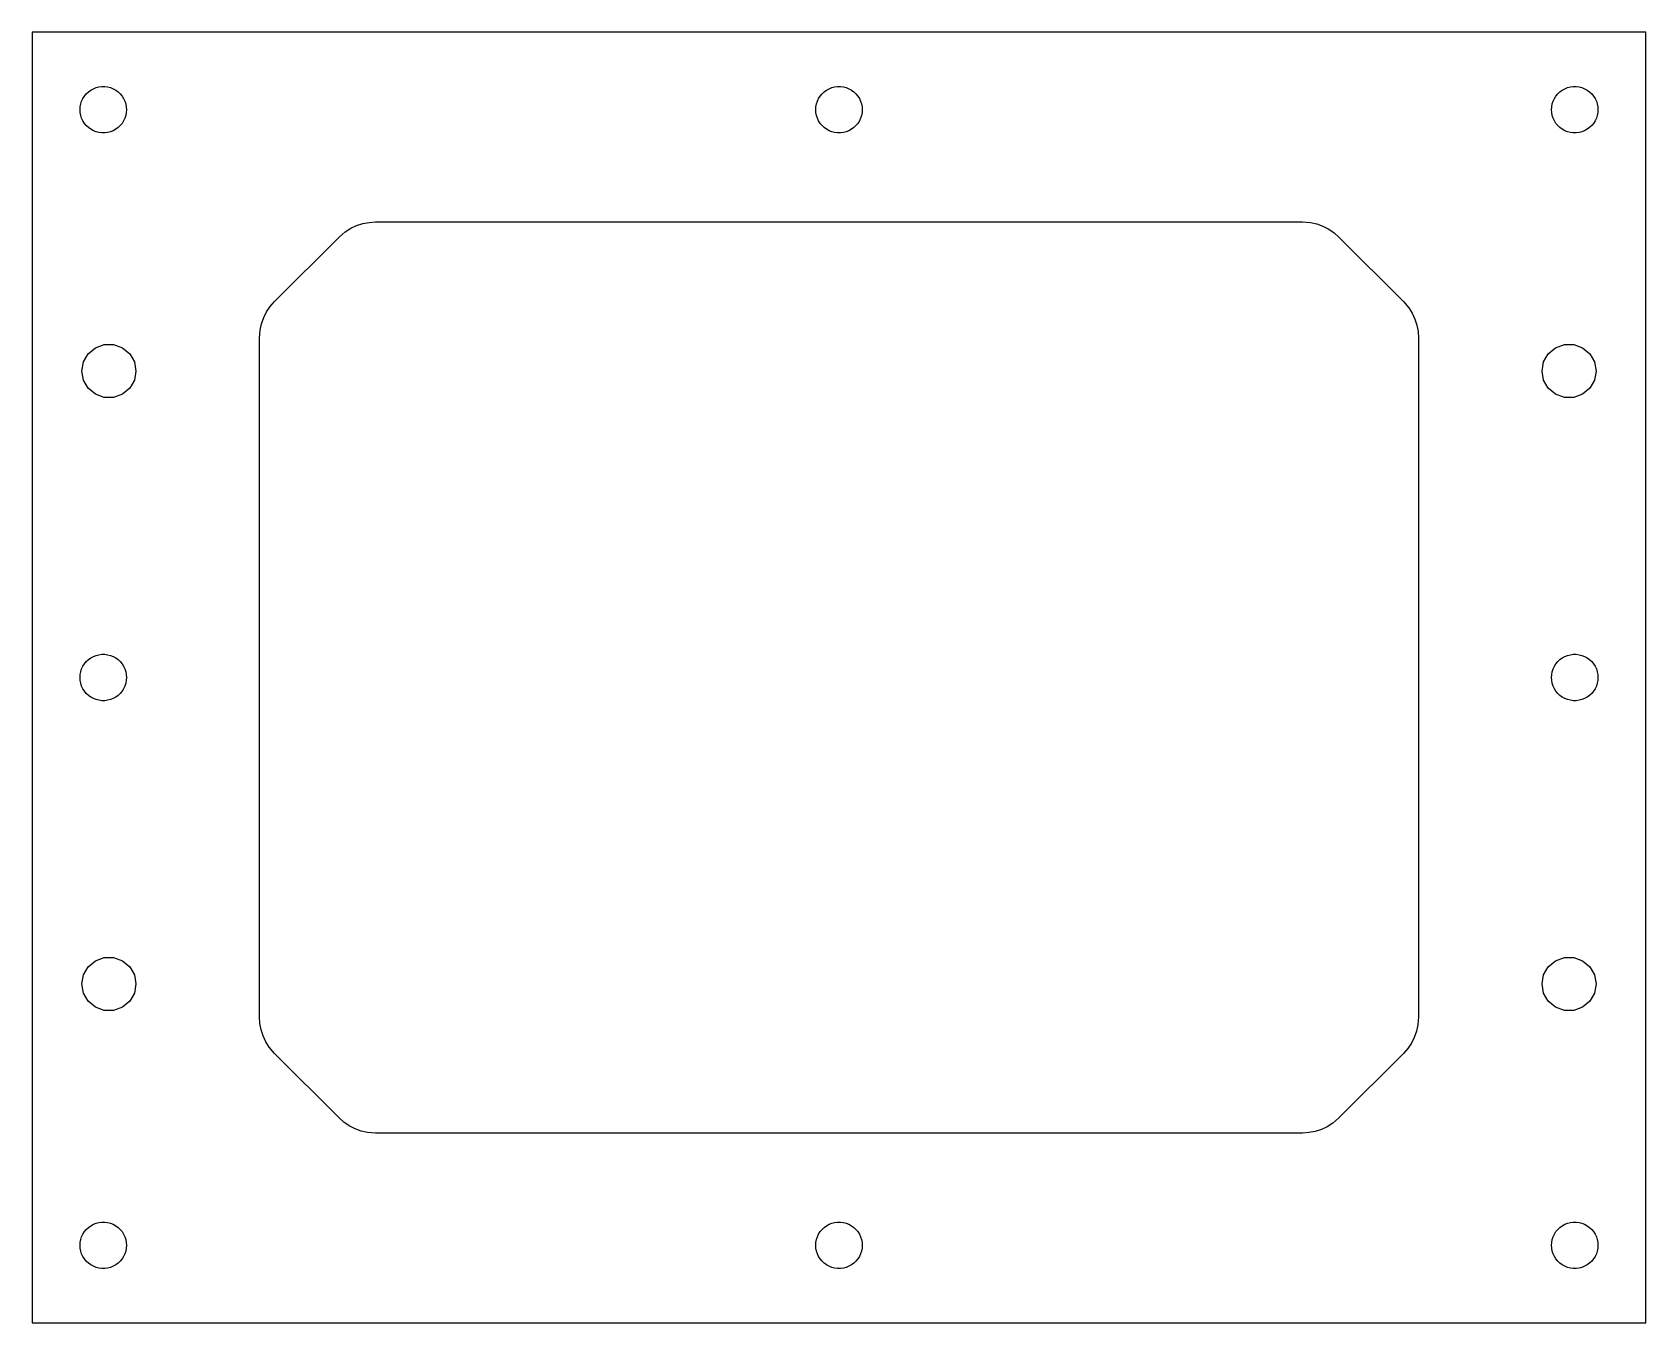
# Model space of a CAD drawing. Header units: metres. Extents: x -62 to 62, y -50 to 50.
import ezdxf

# ---------------------------------------------------------------- set-up
doc = ezdxf.new("R2010")
doc.units = ezdxf.units.M

msp = doc.modelspace()

# ---------------------------------------------------------------- linework, layer by layer
for p, q in [((62.5, 50), (-62.5, 50)), ((-62.5, 50), (-62.5, -50)), ((62.5, -50), (62.5, 50)), ((-58.5773, 44.8671), (-58.4562, 45.058)), ((-58.4562, 45.058), (-58.3121, 45.2322)), ((-58.3121, 45.2322), (-58.1474, 45.3869)), ((-58.1474, 45.3869), (-57.9645, 45.5198)), ((-57.9645, 45.5198), (-57.7664, 45.6287)), ((-57.7664, 45.6287), (-57.5562, 45.7119)), ((-57.5562, 45.7119), (-57.3373, 45.7681)), ((-57.3373, 45.7681), (-57.113, 45.7964)), ((-57.113, 45.7964), (-56.887, 45.7964)), ((-56.887, 45.7964), (-56.6627, 45.7681)), ((-56.6627, 45.7681), (-56.4438, 45.7119)), ((-56.4438, 45.7119), (-56.2336, 45.6287)), ((-56.2336, 45.6287), (-56.0355, 45.5198)), ((-56.0355, 45.5198), (-55.8526, 45.3869)), ((-55.8526, 45.3869), (-55.6879, 45.2322)), ((-55.6879, 45.2322), (-55.5438, 45.058)), ((-55.5438, 45.058), (-55.4226, 44.8671)), ((-1.57735, 44.8671), (-1.45622, 45.058)), ((-1.45622, 45.058), (-1.31213, 45.2322)), ((-1.31213, 45.2322), (-1.14735, 45.3869)), ((-1.14735, 45.3869), (-0.964478, 45.5198)), ((-0.964478, 45.5198), (-0.766388, 45.6287)), ((-0.766388, 45.6287), (-0.556229, 45.7119)), ((-0.556229, 45.7119), (-0.33728, 45.7681)), ((-0.33728, 45.7681), (-0.113022, 45.7964)), ((-0.113022, 45.7964), (0.113022, 45.7964)), ((0.113022, 45.7964), (0.33728, 45.7681)), ((0.33728, 45.7681), (0.556229, 45.7119)), ((0.556229, 45.7119), (0.766388, 45.6287)), ((0.766388, 45.6287), (0.964478, 45.5198)), ((0.964478, 45.5198), (1.14735, 45.3869)), ((1.14735, 45.3869), (1.31213, 45.2322)), ((1.31213, 45.2322), (1.45622, 45.058)), ((1.45622, 45.058), (1.57735, 44.8671)), ((55.4226, 44.8671), (55.5438, 45.058)), ((55.5438, 45.058), (55.6879, 45.2322)), ((55.6879, 45.2322), (55.8526, 45.3869)), ((55.8526, 45.3869), (56.0355, 45.5198)), ((56.0355, 45.5198), (56.2336, 45.6287)), ((56.2336, 45.6287), (56.4438, 45.7119)), ((56.4438, 45.7119), (56.6627, 45.7681)), ((56.6627, 45.7681), (56.887, 45.7964)), ((56.887, 45.7964), (57.113, 45.7964)), ((57.113, 45.7964), (57.3373, 45.7681)), ((57.3373, 45.7681), (57.5562, 45.7119)), ((57.5562, 45.7119), (57.7664, 45.6287)), ((57.7664, 45.6287), (57.9645, 45.5198)), ((57.9645, 45.5198), (58.1474, 45.3869)), ((58.1474, 45.3869), (58.3121, 45.2322)), ((58.3121, 45.2322), (58.4562, 45.058)), ((58.4562, 45.058), (58.5773, 44.8671)), ((-58.8, 44), (-58.7858, 44.2256)), ((-58.7858, 43.7744), (-58.8, 44)), ((-58.7858, 44.2256), (-58.7434, 44.4476)), ((-58.7434, 43.5524), (-58.7858, 43.7744)), ((-58.7434, 44.4476), (-58.6736, 44.6626)), ((-58.6736, 44.6626), (-58.5773, 44.8671)), ((-55.4226, 44.8671), (-55.3264, 44.6626)), ((-55.3264, 44.6626), (-55.2565, 44.4476)), ((-55.2565, 44.4476), (-55.2142, 44.2256)), ((-55.2142, 43.7744), (-55.2565, 43.5524)), ((-55.2142, 44.2256), (-55.2, 44)), ((-55.2, 44), (-55.2142, 43.7744)), ((-1.79999, 44), (-1.7858, 44.2256)), ((-1.7858, 43.7744), (-1.79999, 44)), ((-1.7858, 44.2256), (-1.74344, 44.4476)), ((-1.74344, 43.5524), (-1.7858, 43.7744)), ((-1.74344, 44.4476), (-1.67358, 44.6626)), ((-1.67358, 44.6626), (-1.57735, 44.8671)), ((1.57735, 44.8671), (1.67358, 44.6626)), ((1.67358, 44.6626), (1.74344, 44.4476)), ((1.74344, 44.4476), (1.7858, 44.2256)), ((1.7858, 43.7744), (1.74344, 43.5524)), ((1.7858, 44.2256), (1.79999, 44)), ((1.79999, 44), (1.7858, 43.7744)), ((55.2, 44), (55.2142, 44.2256)), ((55.2142, 43.7744), (55.2, 44)), ((55.2142, 44.2256), (55.2565, 44.4476)), ((55.2565, 43.5524), (55.2142, 43.7744)), ((55.2565, 44.4476), (55.3264, 44.6626)), ((55.3264, 44.6626), (55.4226, 44.8671)), ((58.5773, 44.8671), (58.6736, 44.6626)), ((58.6736, 44.6626), (58.7434, 44.4476)), ((58.7434, 44.4476), (58.7858, 44.2256)), ((58.7858, 43.7744), (58.7434, 43.5524)), ((58.7858, 44.2256), (58.8, 44)), ((58.8, 44), (58.7858, 43.7744)), ((-58.6736, 43.3374), (-58.7434, 43.5524)), ((-58.5773, 43.1328), (-58.6736, 43.3374)), ((-58.4562, 42.942), (-58.5773, 43.1328)), ((-58.3121, 42.7678), (-58.4562, 42.942)), ((-58.1474, 42.6131), (-58.3121, 42.7678)), ((-57.9645, 42.4802), (-58.1474, 42.6131)), ((-55.8526, 42.6131), (-56.0355, 42.4802)), ((-55.6879, 42.7678), (-55.8526, 42.6131)), ((-55.5438, 42.942), (-55.6879, 42.7678)), ((-55.4226, 43.1328), (-55.5438, 42.942)), ((-55.3264, 43.3374), (-55.4226, 43.1328)), ((-55.2565, 43.5524), (-55.3264, 43.3374)), ((-1.67358, 43.3374), (-1.74344, 43.5524)), ((-1.57735, 43.1328), (-1.67358, 43.3374)), ((-1.45622, 42.942), (-1.57735, 43.1328)), ((-1.31213, 42.7678), (-1.45622, 42.942)), ((-1.14735, 42.6131), (-1.31213, 42.7678)), ((-0.964478, 42.4802), (-1.14735, 42.6131)), ((1.14735, 42.6131), (0.964478, 42.4802)), ((1.31213, 42.7678), (1.14735, 42.6131)), ((1.45622, 42.942), (1.31213, 42.7678)), ((1.57735, 43.1328), (1.45622, 42.942)), ((1.67358, 43.3374), (1.57735, 43.1328)), ((1.74344, 43.5524), (1.67358, 43.3374)), ((55.3264, 43.3374), (55.2565, 43.5524)), ((55.4226, 43.1328), (55.3264, 43.3374)), ((55.5438, 42.942), (55.4226, 43.1328)), ((55.6879, 42.7678), (55.5438, 42.942)), ((55.8526, 42.6131), (55.6879, 42.7678)), ((56.0355, 42.4802), (55.8526, 42.6131)), ((58.1474, 42.6131), (57.9645, 42.4802)), ((58.3121, 42.7678), (58.1474, 42.6131)), ((58.4562, 42.942), (58.3121, 42.7678)), ((58.5773, 43.1328), (58.4562, 42.942)), ((58.6736, 43.3374), (58.5773, 43.1328)), ((58.7434, 43.5524), (58.6736, 43.3374)), ((-57.7664, 42.3713), (-57.9645, 42.4802)), ((-57.5562, 42.2881), (-57.7664, 42.3713)), ((-57.3373, 42.2319), (-57.5562, 42.2881)), ((-57.113, 42.2035), (-57.3373, 42.2319)), ((-56.887, 42.2035), (-57.113, 42.2035)), ((-56.6627, 42.2319), (-56.887, 42.2035)), ((-56.4438, 42.2881), (-56.6627, 42.2319)), ((-56.2336, 42.3713), (-56.4438, 42.2881)), ((-56.0355, 42.4802), (-56.2336, 42.3713)), ((-0.766388, 42.3713), (-0.964478, 42.4802)), ((-0.556229, 42.2881), (-0.766388, 42.3713)), ((-0.33728, 42.2319), (-0.556229, 42.2881)), ((-0.113022, 42.2035), (-0.33728, 42.2319)), ((0.113022, 42.2035), (-0.113022, 42.2035)), ((0.33728, 42.2319), (0.113022, 42.2035)), ((0.556229, 42.2881), (0.33728, 42.2319)), ((0.766388, 42.3713), (0.556229, 42.2881)), ((0.964478, 42.4802), (0.766388, 42.3713)), ((56.2336, 42.3713), (56.0355, 42.4802)), ((56.4438, 42.2881), (56.2336, 42.3713)), ((56.6627, 42.2319), (56.4438, 42.2881)), ((56.887, 42.2035), (56.6627, 42.2319)), ((57.113, 42.2035), (56.887, 42.2035)), ((57.3373, 42.2319), (57.113, 42.2035)), ((57.5562, 42.2881), (57.3373, 42.2319)), ((57.7664, 42.3713), (57.5562, 42.2881)), ((57.9645, 42.4802), (57.7664, 42.3713)), ((-37.8284, 34.8066), (-37.3739, 35.0205)), ((-37.3739, 35.0205), (-36.8962, 35.1757)), ((-36.8962, 35.1757), (-36.4027, 35.2699)), ((-36.4027, 35.2699), (-35.9014, 35.3014)), ((-35.9014, 35.3014), (35.9014, 35.3014)), ((35.9014, 35.3014), (36.5271, 35.2522)), ((36.5271, 35.2522), (37.0174, 35.1426)), ((37.0174, 35.1426), (37.49, 34.9724)), ((-43.7298, 29.1298), (-38.7298, 34.1298)), ((-38.7298, 34.1298), (-38.2525, 34.5375)), ((-38.2525, 34.5375), (-37.8284, 34.8066)), ((37.49, 34.9724), (37.9376, 34.7444)), ((37.9376, 34.7444), (38.353, 34.462)), ((38.353, 34.462), (38.7298, 34.1298)), ((38.7298, 34.1298), (43.7298, 29.1298)), ((-44.3444, 28.3376), (-44.062, 28.753)), ((-44.062, 28.753), (-43.7298, 29.1298)), ((43.7298, 29.1298), (44.1375, 28.6525)), ((-44.7426, 27.4174), (-44.5724, 27.89)), ((-44.5724, 27.89), (-44.3444, 28.3376)), ((44.1375, 28.6525), (44.4066, 28.2284)), ((44.4066, 28.2284), (44.6205, 27.7739)), ((44.6205, 27.7739), (44.7757, 27.2962)), ((-44.9014, 26.3014), (-44.8522, 26.9271)), ((-44.9014, -26.3014), (-44.9014, 26.3014)), ((-44.8522, 26.9271), (-44.7426, 27.4174)), ((44.7757, 27.2962), (44.8699, 26.8027)), ((44.8699, 26.8027), (44.9014, 26.3014)), ((44.9014, 26.3014), (44.9014, -26.3014)), ((-58.5282, 24.463), (-58.1677, 25.0811)), ((-58.1677, 25.0811), (-57.6079, 25.547)), ((-57.6079, 25.547), (-56.9204, 25.7941)), ((-56.9204, 25.7941), (-56.1996, 25.7941)), ((-56.1996, 25.7941), (-55.5121, 25.547)), ((-55.5121, 25.547), (-54.9523, 25.0811)), ((-54.9523, 25.0811), (-54.5918, 24.463)), ((54.5918, 24.463), (54.9523, 25.0811)), ((54.9523, 25.0811), (55.5121, 25.547)), ((55.5121, 25.547), (56.1996, 25.7941)), ((56.1996, 25.7941), (56.9204, 25.7941)), ((56.9204, 25.7941), (57.6079, 25.547)), ((57.6079, 25.547), (58.1677, 25.0811)), ((58.1677, 25.0811), (58.5282, 24.463)), ((-58.6557, 23.75), (-58.5282, 24.463)), ((-58.5282, 23.037), (-58.6557, 23.75)), ((-54.5918, 24.463), (-54.4642, 23.75)), ((-54.4642, 23.75), (-54.5918, 23.037)), ((54.4642, 23.75), (54.5918, 24.463)), ((54.5918, 23.037), (54.4642, 23.75)), ((58.5282, 24.463), (58.6557, 23.75)), ((58.6557, 23.75), (58.5282, 23.037)), ((-58.1677, 22.4189), (-58.5282, 23.037)), ((-54.5918, 23.037), (-54.9523, 22.4189)), ((54.9523, 22.4189), (54.5918, 23.037)), ((58.5282, 23.037), (58.1677, 22.4189)), ((-57.6079, 21.953), (-58.1677, 22.4189)), ((-56.9204, 21.7059), (-57.6079, 21.953)), ((-56.1996, 21.7059), (-56.9204, 21.7059)), ((-55.5121, 21.953), (-56.1996, 21.7059)), ((-54.9523, 22.4189), (-55.5121, 21.953)), ((55.5121, 21.953), (54.9523, 22.4189)), ((56.1996, 21.7059), (55.5121, 21.953)), ((56.9204, 21.7059), (56.1996, 21.7059)), ((57.6079, 21.953), (56.9204, 21.7059)), ((58.1677, 22.4189), (57.6079, 21.953)), ((-58.3121, 1.23218), (-58.1474, 1.38692)), ((-58.1474, 1.38692), (-57.9645, 1.51978)), ((-57.9645, 1.51978), (-57.7664, 1.62868)), ((-57.7664, 1.62868), (-57.5562, 1.7119)), ((-57.5562, 1.7119), (-57.3373, 1.76811)), ((-57.3373, 1.76811), (-57.113, 1.79645)), ((-57.113, 1.79645), (-56.887, 1.79645)), ((-56.887, 1.79645), (-56.6627, 1.76811)), ((-56.6627, 1.76811), (-56.4438, 1.7119)), ((-56.4438, 1.7119), (-56.2336, 1.62868)), ((-56.2336, 1.62868), (-56.0355, 1.51978)), ((-56.0355, 1.51978), (-55.8526, 1.38692)), ((-55.8526, 1.38692), (-55.6879, 1.23218)), ((55.6879, 1.23218), (55.8526, 1.38692)), ((55.8526, 1.38692), (56.0355, 1.51978)), ((56.0355, 1.51978), (56.2336, 1.62868)), ((56.2336, 1.62868), (56.4438, 1.7119)), ((56.4438, 1.7119), (56.6627, 1.76811)), ((56.6627, 1.76811), (56.887, 1.79645)), ((56.887, 1.79645), (57.113, 1.79645)), ((57.113, 1.79645), (57.3373, 1.76811)), ((57.3373, 1.76811), (57.5562, 1.7119)), ((57.5562, 1.7119), (57.7664, 1.62868)), ((57.7664, 1.62868), (57.9645, 1.51978)), ((57.9645, 1.51978), (58.1474, 1.38692)), ((58.1474, 1.38692), (58.3121, 1.23218)), ((-58.8, 0), (-58.7858, 0.225586)), ((-58.7858, -0.225586), (-58.8, 0)), ((-58.7858, 0.225586), (-58.7434, 0.447632)), ((-58.7434, 0.447632), (-58.6736, 0.662613)), ((-58.6736, 0.662613), (-58.5773, 0.867142)), ((-58.5773, 0.867142), (-58.4562, 1.058)), ((-58.4562, 1.058), (-58.3121, 1.23218)), ((-55.6879, 1.23218), (-55.5438, 1.058)), ((-55.5438, 1.058), (-55.4226, 0.867142)), ((-55.4226, 0.867142), (-55.3264, 0.662613)), ((-55.3264, 0.662613), (-55.2565, 0.447632)), ((-55.2565, 0.447632), (-55.2142, 0.225586)), ((-55.2142, 0.225586), (-55.2, 0)), ((-55.2, 0), (-55.2142, -0.225586)), ((55.2, 0), (55.2142, 0.225586)), ((55.2142, -0.225586), (55.2, 0)), ((55.2142, 0.225586), (55.2565, 0.447632)), ((55.2565, 0.447632), (55.3264, 0.662613)), ((55.3264, 0.662613), (55.4226, 0.867142)), ((55.4226, 0.867142), (55.5438, 1.058)), ((55.5438, 1.058), (55.6879, 1.23218)), ((58.3121, 1.23218), (58.4562, 1.058)), ((58.4562, 1.058), (58.5773, 0.867142)), ((58.5773, 0.867142), (58.6736, 0.662613)), ((58.6736, 0.662613), (58.7434, 0.447632)), ((58.7434, 0.447632), (58.7858, 0.225586)), ((58.7858, 0.225586), (58.8, 0)), ((58.8, 0), (58.7858, -0.225586)), ((-58.7434, -0.447632), (-58.7858, -0.225586)), ((-58.6736, -0.662613), (-58.7434, -0.447632)), ((-58.5773, -0.867142), (-58.6736, -0.662613)), ((-58.4562, -1.058), (-58.5773, -0.867142)), ((-58.3121, -1.23218), (-58.4562, -1.058)), ((-58.1474, -1.38692), (-58.3121, -1.23218)), ((-55.6879, -1.23218), (-55.8526, -1.38692)), ((-55.5438, -1.058), (-55.6879, -1.23218)), ((-55.4226, -0.867142), (-55.5438, -1.058)), ((-55.3264, -0.662613), (-55.4226, -0.867142)), ((-55.2565, -0.447632), (-55.3264, -0.662613)), ((-55.2142, -0.225586), (-55.2565, -0.447632)), ((55.2565, -0.447632), (55.2142, -0.225586)), ((55.3264, -0.662613), (55.2565, -0.447632)), ((55.4226, -0.867142), (55.3264, -0.662613)), ((55.5438, -1.058), (55.4226, -0.867142)), ((55.6879, -1.23218), (55.5438, -1.058)), ((55.8526, -1.38692), (55.6879, -1.23218)), ((58.3121, -1.23218), (58.1474, -1.38692)), ((58.4562, -1.058), (58.3121, -1.23218)), ((58.5773, -0.867142), (58.4562, -1.058)), ((58.6736, -0.662613), (58.5773, -0.867142)), ((58.7434, -0.447632), (58.6736, -0.662613)), ((58.7858, -0.225586), (58.7434, -0.447632)), ((-57.9645, -1.51978), (-58.1474, -1.38692)), ((-57.7664, -1.62868), (-57.9645, -1.51978)), ((-57.5562, -1.7119), (-57.7664, -1.62868)), ((-57.3373, -1.76811), (-57.5562, -1.7119)), ((-57.113, -1.79645), (-57.3373, -1.76811)), ((-56.887, -1.79645), (-57.113, -1.79645)), ((-56.6627, -1.76811), (-56.887, -1.79645)), ((-56.4438, -1.7119), (-56.6627, -1.76811)), ((-56.2336, -1.62868), (-56.4438, -1.7119)), ((-56.0355, -1.51978), (-56.2336, -1.62868)), ((-55.8526, -1.38692), (-56.0355, -1.51978)), ((56.0355, -1.51978), (55.8526, -1.38692)), ((56.2336, -1.62868), (56.0355, -1.51978)), ((56.4438, -1.7119), (56.2336, -1.62868)), ((56.6627, -1.76811), (56.4438, -1.7119)), ((56.887, -1.79645), (56.6627, -1.76811)), ((57.113, -1.79645), (56.887, -1.79645)), ((57.3373, -1.76811), (57.113, -1.79645)), ((57.5562, -1.7119), (57.3373, -1.76811)), ((57.7664, -1.62868), (57.5562, -1.7119)), ((57.9645, -1.51978), (57.7664, -1.62868)), ((58.1474, -1.38692), (57.9645, -1.51978)), ((-58.5282, -23.037), (-58.1677, -22.4189)), ((-58.1677, -22.4189), (-57.6079, -21.953)), ((-57.6079, -21.953), (-56.9204, -21.7059)), ((-56.9204, -21.7059), (-56.1996, -21.7059)), ((-56.1996, -21.7059), (-55.5121, -21.953)), ((-55.5121, -21.953), (-54.9523, -22.4189)), ((-54.9523, -22.4189), (-54.5918, -23.037)), ((54.5918, -23.037), (54.9523, -22.4189)), ((54.9523, -22.4189), (55.5121, -21.953)), ((55.5121, -21.953), (56.1996, -21.7059)), ((56.1996, -21.7059), (56.9204, -21.7059)), ((56.9204, -21.7059), (57.6079, -21.953)), ((57.6079, -21.953), (58.1677, -22.4189)), ((58.1677, -22.4189), (58.5282, -23.037)), ((-58.6557, -23.75), (-58.5282, -23.037)), ((-58.5282, -24.463), (-58.6557, -23.75)), ((-54.5918, -23.037), (-54.4642, -23.75)), ((-54.4642, -23.75), (-54.5918, -24.463)), ((54.4642, -23.75), (54.5918, -23.037)), ((54.5918, -24.463), (54.4642, -23.75)), ((58.5282, -23.037), (58.6557, -23.75)), ((58.6557, -23.75), (58.5282, -24.463)), ((-58.1677, -25.0811), (-58.5282, -24.463)), ((-54.5918, -24.463), (-54.9523, -25.0811)), ((54.9523, -25.0811), (54.5918, -24.463)), ((58.5282, -24.463), (58.1677, -25.0811)), ((-57.6079, -25.547), (-58.1677, -25.0811)), ((-56.9204, -25.7941), (-57.6079, -25.547)), ((-56.1996, -25.7941), (-56.9204, -25.7941)), ((-55.5121, -25.547), (-56.1996, -25.7941)), ((-54.9523, -25.0811), (-55.5121, -25.547)), ((55.5121, -25.547), (54.9523, -25.0811)), ((56.1996, -25.7941), (55.5121, -25.547)), ((56.9204, -25.7941), (56.1996, -25.7941)), ((57.6079, -25.547), (56.9204, -25.7941)), ((58.1677, -25.0811), (57.6079, -25.547)), ((-44.8699, -26.8027), (-44.9014, -26.3014)), ((-44.7757, -27.2962), (-44.8699, -26.8027)), ((-44.6205, -27.7739), (-44.7757, -27.2962)), ((44.7426, -27.4174), (44.5724, -27.89)), ((44.8522, -26.9271), (44.7426, -27.4174)), ((44.9014, -26.3014), (44.8522, -26.9271)), ((-44.4066, -28.2284), (-44.6205, -27.7739)), ((-44.1375, -28.6525), (-44.4066, -28.2284)), ((-43.7298, -29.1298), (-44.1375, -28.6525)), ((44.3444, -28.3376), (44.062, -28.753)), ((44.5724, -27.89), (44.3444, -28.3376)), ((-38.7298, -34.1298), (-43.7298, -29.1298)), ((43.7298, -29.1298), (38.7298, -34.1298)), ((44.062, -28.753), (43.7298, -29.1298)), ((-38.353, -34.462), (-38.7298, -34.1298)), ((-37.9376, -34.7444), (-38.353, -34.462)), ((-37.49, -34.9724), (-37.9376, -34.7444)), ((-37.0174, -35.1426), (-37.49, -34.9724)), ((37.8284, -34.8066), (37.3739, -35.0205)), ((38.2525, -34.5375), (37.8284, -34.8066)), ((38.7298, -34.1298), (38.2525, -34.5375)), ((-36.5271, -35.2522), (-37.0174, -35.1426)), ((-35.9014, -35.3014), (-36.5271, -35.2522)), ((35.9014, -35.3014), (-35.9014, -35.3014)), ((36.4027, -35.2699), (35.9014, -35.3014)), ((36.8962, -35.1757), (36.4027, -35.2699)), ((37.3739, -35.0205), (36.8962, -35.1757)), ((-58.1474, -42.6131), (-57.9645, -42.4802)), ((-57.9645, -42.4802), (-57.7664, -42.3713)), ((-57.7664, -42.3713), (-57.5562, -42.2881)), ((-57.5562, -42.2881), (-57.3373, -42.2319)), ((-57.3373, -42.2319), (-57.113, -42.2035)), ((-57.113, -42.2035), (-56.887, -42.2035)), ((-56.887, -42.2035), (-56.6627, -42.2319)), ((-56.6627, -42.2319), (-56.4438, -42.2881)), ((-56.4438, -42.2881), (-56.2336, -42.3713)), ((-56.2336, -42.3713), (-56.0355, -42.4802)), ((-56.0355, -42.4802), (-55.8526, -42.6131)), ((-1.14735, -42.6131), (-0.964478, -42.4802)), ((-0.964478, -42.4802), (-0.766388, -42.3713)), ((-0.766388, -42.3713), (-0.556229, -42.2881)), ((-0.556229, -42.2881), (-0.33728, -42.2319)), ((-0.33728, -42.2319), (-0.113022, -42.2035)), ((-0.113022, -42.2035), (0.113022, -42.2035)), ((0.113022, -42.2035), (0.33728, -42.2319)), ((0.33728, -42.2319), (0.556229, -42.2881)), ((0.556229, -42.2881), (0.766388, -42.3713)), ((0.766388, -42.3713), (0.964478, -42.4802)), ((0.964478, -42.4802), (1.14735, -42.6131)), ((55.8526, -42.6131), (56.0355, -42.4802)), ((56.0355, -42.4802), (56.2336, -42.3713)), ((56.2336, -42.3713), (56.4438, -42.2881)), ((56.4438, -42.2881), (56.6627, -42.2319)), ((56.6627, -42.2319), (56.887, -42.2035)), ((56.887, -42.2035), (57.113, -42.2035)), ((57.113, -42.2035), (57.3373, -42.2319)), ((57.3373, -42.2319), (57.5562, -42.2881)), ((57.5562, -42.2881), (57.7664, -42.3713)), ((57.7664, -42.3713), (57.9645, -42.4802)), ((57.9645, -42.4802), (58.1474, -42.6131)), ((-58.7858, -43.7744), (-58.7434, -43.5524)), ((-58.7434, -43.5524), (-58.6736, -43.3374)), ((-58.6736, -43.3374), (-58.5773, -43.1328)), ((-58.5773, -43.1328), (-58.4562, -42.942)), ((-58.4562, -42.942), (-58.3121, -42.7678)), ((-58.3121, -42.7678), (-58.1474, -42.6131)), ((-55.8526, -42.6131), (-55.6879, -42.7678)), ((-55.6879, -42.7678), (-55.5438, -42.942)), ((-55.5438, -42.942), (-55.4226, -43.1328)), ((-55.4226, -43.1328), (-55.3264, -43.3374)), ((-55.3264, -43.3374), (-55.2565, -43.5524)), ((-55.2565, -43.5524), (-55.2142, -43.7744)), ((-1.7858, -43.7744), (-1.74344, -43.5524)), ((-1.74344, -43.5524), (-1.67358, -43.3374)), ((-1.67358, -43.3374), (-1.57735, -43.1328)), ((-1.57735, -43.1328), (-1.45622, -42.942)), ((-1.45622, -42.942), (-1.31213, -42.7678)), ((-1.31213, -42.7678), (-1.14735, -42.6131)), ((1.14735, -42.6131), (1.31213, -42.7678)), ((1.31213, -42.7678), (1.45622, -42.942)), ((1.45622, -42.942), (1.57735, -43.1328)), ((1.57735, -43.1328), (1.67358, -43.3374)), ((1.67358, -43.3374), (1.74344, -43.5524)), ((1.74344, -43.5524), (1.7858, -43.7744)), ((55.2142, -43.7744), (55.2565, -43.5524)), ((55.2565, -43.5524), (55.3264, -43.3374)), ((55.3264, -43.3374), (55.4226, -43.1328)), ((55.4226, -43.1328), (55.5438, -42.942)), ((55.5438, -42.942), (55.6879, -42.7678)), ((55.6879, -42.7678), (55.8526, -42.6131)), ((58.1474, -42.6131), (58.3121, -42.7678)), ((58.3121, -42.7678), (58.4562, -42.942)), ((58.4562, -42.942), (58.5773, -43.1328)), ((58.5773, -43.1328), (58.6736, -43.3374)), ((58.6736, -43.3374), (58.7434, -43.5524)), ((58.7434, -43.5524), (58.7858, -43.7744)), ((-58.8, -44), (-58.7858, -43.7744)), ((-58.7858, -44.2256), (-58.8, -44)), ((-58.7434, -44.4476), (-58.7858, -44.2256)), ((-58.6736, -44.6626), (-58.7434, -44.4476)), ((-58.5773, -44.8671), (-58.6736, -44.6626)), ((-58.4562, -45.058), (-58.5773, -44.8671)), ((-55.4226, -44.8671), (-55.5438, -45.058)), ((-55.3264, -44.6626), (-55.4226, -44.8671)), ((-55.2565, -44.4476), (-55.3264, -44.6626)), ((-55.2142, -44.2256), (-55.2565, -44.4476)), ((-55.2142, -43.7744), (-55.2, -44)), ((-55.2, -44), (-55.2142, -44.2256)), ((-1.79999, -44), (-1.7858, -43.7744)), ((-1.7858, -44.2256), (-1.79999, -44)), ((-1.74344, -44.4476), (-1.7858, -44.2256)), ((-1.67358, -44.6626), (-1.74344, -44.4476)), ((-1.57735, -44.8671), (-1.67358, -44.6626)), ((-1.45622, -45.058), (-1.57735, -44.8671)), ((1.57735, -44.8671), (1.45622, -45.058)), ((1.67358, -44.6626), (1.57735, -44.8671)), ((1.74344, -44.4476), (1.67358, -44.6626)), ((1.7858, -44.2256), (1.74344, -44.4476)), ((1.7858, -43.7744), (1.79999, -44)), ((1.79999, -44), (1.7858, -44.2256)), ((55.2, -44), (55.2142, -43.7744)), ((55.2142, -44.2256), (55.2, -44)), ((55.2565, -44.4476), (55.2142, -44.2256)), ((55.3264, -44.6626), (55.2565, -44.4476)), ((55.4226, -44.8671), (55.3264, -44.6626)), ((55.5438, -45.058), (55.4226, -44.8671)), ((58.5773, -44.8671), (58.4562, -45.058)), ((58.6736, -44.6626), (58.5773, -44.8671)), ((58.7434, -44.4476), (58.6736, -44.6626)), ((58.7858, -44.2256), (58.7434, -44.4476)), ((58.7858, -43.7744), (58.8, -44)), ((58.8, -44), (58.7858, -44.2256)), ((-58.3121, -45.2322), (-58.4562, -45.058)), ((-58.1474, -45.3869), (-58.3121, -45.2322)), ((-57.9645, -45.5198), (-58.1474, -45.3869)), ((-57.7664, -45.6287), (-57.9645, -45.5198)), ((-57.5562, -45.7119), (-57.7664, -45.6287)), ((-57.3373, -45.7681), (-57.5562, -45.7119)), ((-57.113, -45.7964), (-57.3373, -45.7681)), ((-56.887, -45.7964), (-57.113, -45.7964)), ((-56.6627, -45.7681), (-56.887, -45.7964)), ((-56.4438, -45.7119), (-56.6627, -45.7681)), ((-56.2336, -45.6287), (-56.4438, -45.7119)), ((-56.0355, -45.5198), (-56.2336, -45.6287)), ((-55.8526, -45.3869), (-56.0355, -45.5198)), ((-55.6879, -45.2322), (-55.8526, -45.3869)), ((-55.5438, -45.058), (-55.6879, -45.2322)), ((-1.31213, -45.2322), (-1.45622, -45.058)), ((-1.14735, -45.3869), (-1.31213, -45.2322)), ((-0.964478, -45.5198), (-1.14735, -45.3869)), ((-0.766388, -45.6287), (-0.964478, -45.5198)), ((-0.556229, -45.7119), (-0.766388, -45.6287)), ((-0.33728, -45.7681), (-0.556229, -45.7119)), ((-0.113022, -45.7964), (-0.33728, -45.7681)), ((0.113022, -45.7964), (-0.113022, -45.7964)), ((0.33728, -45.7681), (0.113022, -45.7964)), ((0.556229, -45.7119), (0.33728, -45.7681)), ((0.766388, -45.6287), (0.556229, -45.7119)), ((0.964478, -45.5198), (0.766388, -45.6287)), ((1.14735, -45.3869), (0.964478, -45.5198)), ((1.31213, -45.2322), (1.14735, -45.3869)), ((1.45622, -45.058), (1.31213, -45.2322)), ((55.6879, -45.2322), (55.5438, -45.058)), ((55.8526, -45.3869), (55.6879, -45.2322)), ((56.0355, -45.5198), (55.8526, -45.3869)), ((56.2336, -45.6287), (56.0355, -45.5198)), ((56.4438, -45.7119), (56.2336, -45.6287)), ((56.6627, -45.7681), (56.4438, -45.7119)), ((56.887, -45.7964), (56.6627, -45.7681)), ((57.113, -45.7964), (56.887, -45.7964)), ((57.3373, -45.7681), (57.113, -45.7964)), ((57.5562, -45.7119), (57.3373, -45.7681)), ((57.7664, -45.6287), (57.5562, -45.7119)), ((57.9645, -45.5198), (57.7664, -45.6287)), ((58.1474, -45.3869), (57.9645, -45.5198)), ((58.3121, -45.2322), (58.1474, -45.3869)), ((58.4562, -45.058), (58.3121, -45.2322)), ((-62.5, -50), (62.5, -50))]:
    msp.add_line(p, q)

doc.saveas('drawing.dxf')
